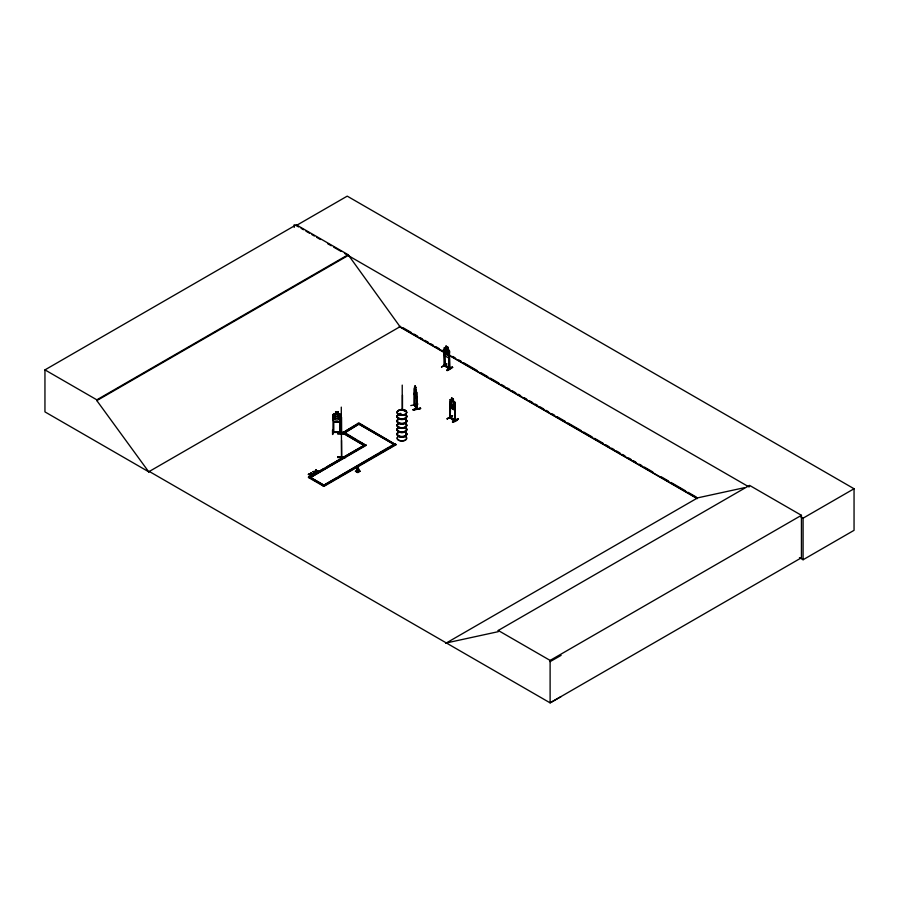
<?xml version="1.0" encoding="UTF-8"?>
<svg xmlns="http://www.w3.org/2000/svg" width="899" height="899" viewBox="0 0 899 899"><rect width="100%" height="100%" fill="white"/><g stroke="black" fill="none" stroke-linecap="round" stroke-linejoin="round"><path stroke-width="1.35" d="M357.656 469.334C357.004 462.67 361.398 474.582 356.622 471.66L357.611 467.165L358.15 469.379M357.161 471.919L357.566 467.345L356.622 471.66M416.304 398.291L416.675 396.807M414.596 395.111L416.327 398.392L416.653 396.751M356.386 471.278L357.611 467.165M410.776 405.573L417.934 404.033M341.541 417.237L341.541 433.824M341.249 456.4L341.553 457.434L341.283 407.123M341.62 457.389L341.541 440.353M398.864 414.36C398.257 412.798 401.179 414.844 399.504 413.596M404.314 411.045L404.662 410.877M416.552 409.124L416.316 390.121L416.675 409.191L414.304 405M416.417 408.18L416.967 408.483L414.821 404.988M356.51 470.874L357.544 467.222M415.529 391.121L415.956 389.997L416.215 395.234L415.54 392.065L414.866 392.852L414.889 388.121L415.439 391.054M446.859 351.172L448.421 350.284L447.297 351.992L448.466 355.094L446.938 352.228C446.174 354.981 444.286 352.824 446.567 351.554L445.454 348.576L446.915 351.295M448.859 358.083L449.511 356.409M310.616 475.886L311.166 474.189L313.459 473.897L311.166 474.537L310.616 475.886L310.627 474.234L310.177 475.638M315.347 472.807L315.897 471.458L318.201 471.155L315.897 471.795L315.347 473.155L314.908 472.559L315.347 473.155M310.694 473.942C305.379 474.133 311.503 475.672 311.245 472.616L311.234 474.245L311.672 472.863M310.694 474.29L311.245 472.616M315.437 471.211L313.099 471.851L315.358 471.84L315.976 469.874L315.976 471.514M315.976 469.874L315.437 471.548L313.099 471.851M314.908 472.896L315.358 471.492M315.897 471.795L316.414 470.121M340.597 420.002L339.743 422.092L333.855 422.081L333.079 420.002M446.657 363.926L441.555 366.882M452.512 415.844L447.151 418.732M455.152 402.774L455.22 420.653C451.197 421.35 449.376 414.9 450.219 417.866L450.523 401.123M449.972 417.439L455.422 420.518L454.86 403.595L454.669 420.406L454.86 409.135M332.506 430.104L332.563 434.52M332.877 429.801L332.967 434.183M449.511 350.947L449.567 368.837L444.173 365.781L444.522 365.039M444.252 365.803L444.252 347.891L446.084 348.295L446.084 346.239M444.6 366.028L444.353 365.005M444.971 365.927L444.218 349.115L444.499 365.657L449.77 368.702L449.208 351.779L448.949 368.511L449.208 351.779M404.314 410.922L404.921 410.978M332.956 431.644L333.81 431.969M332.956 432.25L333.81 432.397L333.731 415.608L333.035 415.619L333.731 415.608M339.755 431.947L340.519 431.61M339.901 431.565L339.766 432.397L340.597 432.217M416.9 408.494L416.383 408.742L416.687 392.088L416.922 409.146L414.315 404.494M332.978 432.419L333.079 414.506L335.585 413.776M333.079 414.563L333.922 413.843L339.721 413.832L340.597 414.551L340.44 432.419L333.113 432.419M398.751 413.843L399.392 413.551M398.954 414.136L399.504 413.81M444.814 347.486L444.252 347.891M450.399 399.347C448.893 399.527 455.209 401.01 455.209 402.774M333.035 432.25L340.496 432.205M332.978 431.812L340.597 431.767M455.355 403.876L454.669 403.707M447.196 419.069L452.557 415.585L447.196 418.72M454.613 419.867C459.052 420.766 442.544 413.922 454.804 419.766M457.996 418.676C458.479 421.755 445.185 424.575 458.029 418.732M452.703 422.159L458.029 418.956L452.624 422.159M149.369 471.492L148.785 471.84L44.95 411.888L44.95 369.882L296.265 224.784L348.149 254.732L400.033 326.697L444.893 352.599M296.265 224.784L296.265 225.559L347.228 196.139L854.05 488.753L854.05 530.331L803.088 559.751L799.447 557.638M44.95 369.882L96.834 399.83L348.149 254.732M561.111 696.59L550.109 702.861L149.301 471.458L148.706 471.795L96.834 400.606L348.149 255.507M148.706 471.795L400.617 326.359M447.803 347.16L448.567 354.296L447.68 355.42L446.028 354.464L445.14 352.318L446.028 346.137L447.803 347.16L447.736 349.239L449.511 350.992M444.196 353.419L444.747 355.768L448.961 358.139L449.511 356.487M449.702 352.06L449.028 351.891M441.51 367.14L446.882 364.016M444.971 365.32L444.151 365.14M449.567 368.23C436.813 361.758 448.5 365.174 449.5 368.837M452.658 367.354C441.229 375.512 450.096 365.59 452.658 367.399M446.96 370.343L452.433 367.219L446.994 370.051M342.362 432.43L363.971 445.421L342.362 432.947L358.87 422.901L395.931 444.814L323.91 486.393L308.458 477.481L365.016 444.814M342.362 432.947L343.407 431.823L366.073 445.421L310.706 477.391M345.812 430.958L358.87 423.418L395.931 444.814M308.458 477.481L324.101 468.446M326.506 467.053L363.814 445.511M366.073 444.904L309.503 478.077M453.377 399.021L453.433 401.033M449.837 405.235L450.478 407.517L454.546 409.989L455.152 408.225L454.501 409.899L450.365 407.595L449.893 405.202M324.056 485.1L336.057 478.167M338.462 476.785L378.074 453.916M380.468 452.523L388.874 447.68M391.279 446.286L394.875 443.69L322.853 485.797M308.458 476.953L323.91 485.876L395.931 444.297M360.139 471.155L357.824 472.649L355.341 471.256L357.645 469.829M445.769 643.302L697.68 497.855L744.091 487.764M446.353 642.954L498.237 631.671L498.237 630.469L749.552 485.37L801.436 515.318L801.436 557.762L550.109 702.861L550.109 660.417L801.436 515.318M749.552 486.573L748.968 486.921L344.531 253.417M800.683 516.779L803.088 518.172L854.05 488.753M550.109 661.63L561.111 655.36M341.204 434.217L341.541 433.217M399.875 414.27L399.021 414.428L399.257 413.697M357.645 467.39L359.094 471.143M356.959 470.57L357.622 470.424M451.669 400.145L450.781 400.313L450.781 404.134L451.669 406.281L453.321 407.236L454.209 406.112L454.209 402.291L453.411 401.168M415.113 385.795L414.675 391.784L415.788 395.391L416.181 390.627L415.035 385.806L415.788 387.211M414.787 388.739L414.327 388.413L414.439 405.393M414.585 395.144C413.933 388.952 414.327 397.864 416.327 398.392M413.169 409.506C435.745 405.629 397.92 412.675 420.451 408.191M413.169 409.854L420.451 408.461M413.293 410.045L420.563 408.674M454.894 419.619L455.141 420.653M315.976 471.166L318.201 471.155M313.099 471.503L318.201 471.503M311.234 473.897L313.459 473.897M308.368 474.245L313.459 474.234M308.368 474.593L310.627 474.571M333.765 432.43L333.731 431.644M340.44 431.79L333.113 431.812M450.32 417.293L449.77 416.967M444.679 366.039L444.893 354.835M402.482 395.212L402.494 410.304M339.822 415.585L340.519 415.743L339.822 415.585L339.912 432.397M345.227 433.464L337.597 433.487L345.227 433.801M343.957 433.543L337.597 433.835M337.597 457.097L345.238 457.658L337.597 457.164M337.597 457.445L345.238 457.434M335.585 411.731L338.091 411.731L338.013 413.9L339.271 414.574L339.271 418.395L338.013 420.035L335.675 420.035L334.417 418.395L334.417 414.574L335.675 413.9L335.585 411.731L338.091 411.787M338.091 413.776L340.519 414.574M333.079 416.495L340.597 416.484M333.855 422.036L339.743 422.036M340.586 429.744L340.676 434.183M450.242 417.844L450.523 405.28M450.141 417.473L450.028 405M296.265 225.559L298.682 226.953M301.098 228.346L303.514 229.739M305.918 231.133L309.537 233.223M311.953 234.617L314.369 236.01M316.785 237.403L320.404 239.494M327.641 243.674L331.259 245.764M333.675 247.158L340.912 251.327M445.971 346.171L447.736 347.194M444.78 347.61L448.859 349.958M403.044 327.753L411.528 332.652M413.956 334.057L417.597 336.159M420.013 337.552L422.44 338.957M424.867 340.35L428.508 342.452M430.936 343.856L433.352 345.261M435.779 346.654L439.42 348.756M441.847 350.161L444.263 351.554M452.759 356.454L455.175 357.858M458.816 359.96L461.243 361.353M463.67 362.758L477.009 370.455M480.639 372.557L487.921 376.76M490.337 378.153L498.833 383.053M501.249 384.457L504.89 386.559M507.317 387.952L509.744 389.357M512.172 390.762L515.801 392.852M518.229 394.256L520.656 395.661M524.286 397.751L526.713 399.156M529.14 400.561L532.781 402.662M535.208 404.056L537.624 405.46M540.052 406.854L543.693 408.955M546.12 410.36L548.536 411.753M552.177 413.855L554.604 415.259M557.032 416.653L565.516 421.552M567.943 422.957L581.282 430.655M583.698 432.059L592.194 436.959M594.61 438.352L603.105 443.263M605.521 444.657L609.162 446.758M611.59 448.163L614.017 449.556M616.444 450.961L620.074 453.062M622.501 454.456L624.929 455.86M628.558 457.962L630.986 459.355M633.413 460.76L635.84 462.153M639.481 464.255L641.897 465.66M644.325 467.053L652.809 471.964M661.304 476.863L668.575 481.055M671.002 482.46L685.555 490.854M687.971 492.259L696.467 497.158M448.522 354.7L697.085 498.203M399.235 326.584L443.027 351.869M450.332 356.083L697.264 498.653M449.702 368.073L449.017 367.938M453.433 398.987L451.601 397.999L451.646 408.337M451.669 398.1L453.321 399.055L453.332 409.303M451.669 400.83L453.343 401.875M451.669 404.651L453.321 405.606M344.609 433.037L356.611 439.971M359.016 441.353L366.073 445.421M357.824 469.829L360.139 471.211M311.773 478.178L323.91 485.19L310.548 477.481M498.237 630.469L550.109 660.417M449.871 417.63L449.893 399.718M454.501 401.786L455.085 402.808M416.394 390.155L414.506 386.918L414.27 405.101M358.971 471.537L357.937 467.323L358.521 471.851M357.757 467.401L357.858 471.986M406.168 435.386L406.168 435.105M345.238 457.4L337.597 457.434M803.088 518.172L803.088 559.751M451.725 398.066L451.725 400.111M414.574 388.368L414.563 405.471M402.224 385.109L402.224 410.034M333.169 414.54L333.169 420.035M294.231 224.626L294.231 227.38M96.834 399.83L96.834 400.606M406.101 419.754A4.832 2.787 0 0 1 401.92 423.935A4.832 2.787 0 0 1 397.729 419.754M406.045 420.035A4.765 2.753 0 0 1 401.92 424.171A4.765 2.753 0 0 1 397.785 420.035M406.022 423.62A4.742 2.742 0 0 1 401.92 427.733A4.742 2.742 0 0 1 397.808 423.62M406.045 423.878A4.776 2.753 0 0 1 401.92 428.014A4.776 2.753 0 0 1 397.785 423.878M406.101 415.158A4.832 2.787 0 0 1 401.92 419.35A4.832 2.787 0 0 1 397.729 415.158M398.504 414.585A4.832 2.787 0 0 1 400.662 413.866M406.033 419.271A4.753 2.742 0 0 1 401.92 423.395A4.753 2.742 0 0 1 397.796 419.271M406.033 415.45A4.753 2.742 0 0 1 401.92 419.575A4.753 2.742 0 0 1 397.796 415.45M398.549 414.889A4.753 2.742 0 0 1 400.684 414.169M406.101 419.518A4.832 2.787 0 0 1 401.92 423.699A4.832 2.787 0 0 1 397.729 419.518M406.101 414.922A4.832 2.787 0 0 1 401.92 419.114A4.832 2.787 0 0 1 397.729 414.922M398.504 414.349A4.832 2.787 0 0 1 400.662 413.63M406.045 414.675A4.765 2.753 0 0 1 401.92 418.81A4.765 2.753 0 0 1 397.785 414.675M398.549 414.113A4.765 2.753 0 0 1 400.684 413.394M406.101 432.835A4.832 2.787 0 0 1 401.92 437.015A4.832 2.787 0 0 1 397.729 432.835M406.045 433.116A4.765 2.753 0 0 1 401.92 437.24A4.765 2.753 0 0 1 397.785 433.116M406.022 436.7A4.742 2.742 0 0 1 401.92 440.813A4.742 2.742 0 0 1 397.808 436.7M406.022 424.306A4.742 2.742 0 0 1 401.92 428.407A4.742 2.742 0 0 1 397.808 424.306M406.045 436.959A4.776 2.753 0 0 1 401.92 441.094A4.776 2.753 0 0 1 397.785 436.959M406.045 424.07A4.776 2.753 0 0 1 401.92 428.205A4.776 2.753 0 0 1 397.785 424.07M406.101 428.239A4.832 2.787 0 0 1 401.92 432.43A4.832 2.787 0 0 1 397.729 428.239M406.033 432.352A4.753 2.742 0 0 1 401.92 436.476A4.753 2.742 0 0 1 397.796 432.352M406.033 428.531A4.753 2.742 0 0 1 401.92 432.655A4.753 2.742 0 0 1 397.796 428.531M406.101 432.599A4.832 2.787 0 0 1 401.92 436.779A4.832 2.787 0 0 1 397.729 432.599M406.101 428.003A4.832 2.787 0 0 1 401.92 432.194A4.832 2.787 0 0 1 397.729 428.003M406.045 427.755A4.765 2.753 0 0 1 401.92 431.891A4.765 2.753 0 0 1 397.785 427.755M358.87 424.114L344.463 432.947L358.87 424.114M337.597 412.192L336.091 412.192L336.091 412.877L337.597 412.877L337.597 412.192M338.013 414.574L335.675 414.574L335.675 418.395L338.013 418.395L338.013 414.574M447.387 347.407L446.32 346.789L447.387 348.082L447.387 347.407M447.68 349.958L446.028 349.003L446.028 352.824L447.68 353.779L447.68 349.958M453.017 399.223L451.961 398.605L453.017 399.909L453.017 399.223M393.829 444.297L357.813 423.508L393.829 444.297M415.664 387.323L415.192 386.491L415.664 387.997L415.664 387.323M415.788 389.93L415.068 388.649L415.788 393.751L415.788 389.93M399.527 414.608A4.776 2.753 0 0 0 406.685 412.214A4.776 2.753 0 0 0 399.527 409.832A4.776 2.753 0 0 0 399.527 414.608M399.538 414.967A4.742 2.742 0 0 0 406.663 412.596A4.742 2.742 0 0 0 399.538 410.214A4.742 2.742 0 0 0 399.538 414.967M399.527 414.754A4.776 2.753 0 0 0 406.685 412.36A4.776 2.753 0 0 0 399.527 409.978A4.776 2.753 0 0 0 399.527 414.754"/></g></svg>
